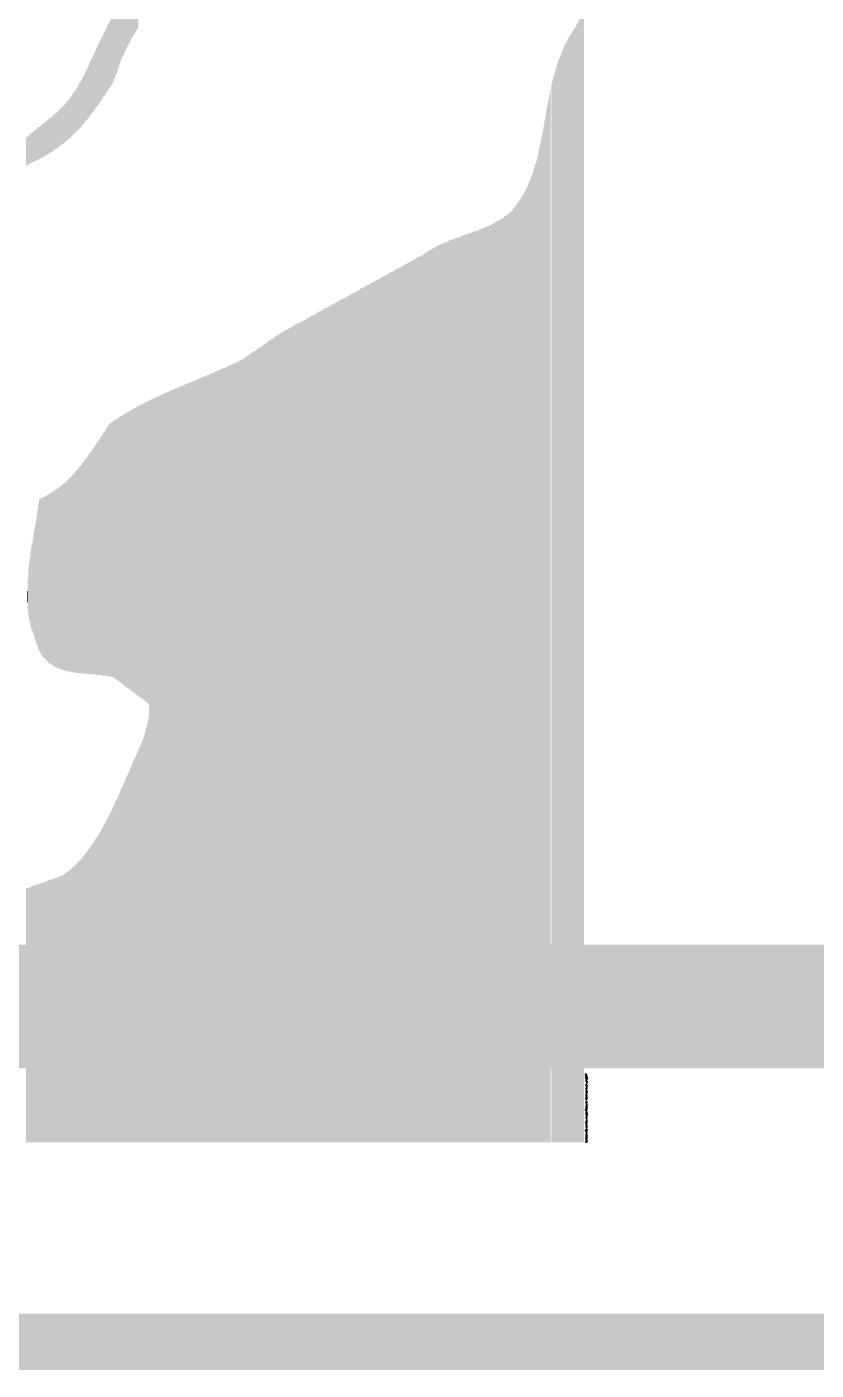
# Model space of a CAD drawing. Extents: x -15 to 99, y 4 to 73.
# Drawn here: x 76.99 to 82.67, y 3.61 to 13.27 of the extents above; entities that cross this region are included whole.
import ezdxf

# ---------------------------------------------------------------- set-up
doc = ezdxf.new("R2010")
doc.units = 0
for name, color, linetype in [('1', 22, 'CONTINUOUS'), ('112', 253, 'CONTINUOUS'), ('16', 175, 'CONTINUOUS'), ('20', 7, 'CONTINUOUS')]:
    doc.layers.add(name, color=color, linetype=linetype)

# ---------------------------------------------------------------- blocks, each defined once
blk = doc.blocks.new('RECT')
blk.add_solid([(-0.5, -0.5), (0.5, -0.5), (-0.5, 0.5), (0.5, 0.5)])

msp = doc.modelspace()

# ---------------------------------------------------------------- linework, layer by layer
at = {"layer": '1', "const_width": 0.4064}
msp.add_lwpolyline([(5.08, 3.81), (95.25, 3.81)], dxfattribs=at)
at = {"layer": '112'}
for p, q in [((81.0108, 5.736), (81.0124, 5.7377)), ((81.0108, 5.7309), (81.0108, 5.736)), ((81.0209, 5.7309), (81.0108, 5.7309)), ((81.0141, 5.7249), (81.0108, 5.7283)), ((81.0108, 5.7283), (81.0209, 5.7283)), ((81.0108, 5.7215), (81.0141, 5.7249)), ((81.0209, 5.7215), (81.0108, 5.7215)), ((81.0108, 5.7172), (81.0124, 5.7189)), ((81.0108, 5.7122), (81.0108, 5.7172)), ((81.0209, 5.7122), (81.0108, 5.7122)), ((81.0108, 5.7049), (81.0209, 5.7049)), ((81.0124, 5.7377), (81.0158, 5.7377)), ((81.0124, 5.7189), (81.0141, 5.7189)), ((81.0141, 5.7189), (81.0158, 5.7172)), ((81.0141, 5.6998), (81.0141, 5.7049)), ((81.0158, 5.7377), (81.0175, 5.736)), ((81.0158, 5.7172), (81.0175, 5.7189)), ((81.0158, 5.7122), (81.0158, 5.7172)), ((81.0175, 5.736), (81.0175, 5.7309)), ((81.0175, 5.7189), (81.0192, 5.7189)), ((81.0192, 5.7189), (81.0209, 5.7172)), ((81.0192, 5.7075), (81.0192, 5.7092)), ((81.0192, 5.7092), (81.0209, 5.7092)), ((81.0209, 5.7075), (81.0192, 5.7075)), ((81.0209, 5.7172), (81.0209, 5.7122)), ((81.0209, 5.7092), (81.0209, 5.7075)), ((81.0209, 5.7049), (81.0209, 5.6998)), ((81.0209, 5.6171), (81.0108, 5.6239)), ((81.0124, 5.6281), (81.0192, 5.6281)), ((81.0158, 5.6981), (81.0141, 5.6998)), ((81.0141, 5.6939), (81.0158, 5.6956)), ((81.0141, 5.6888), (81.0141, 5.6939)), ((81.0209, 5.6888), (81.0141, 5.6888)), ((81.0141, 5.6845), (81.0158, 5.6862)), ((81.0141, 5.6811), (81.0141, 5.6845)), ((81.0192, 5.6769), (81.0141, 5.6769)), ((81.0141, 5.6701), (81.0192, 5.6701)), ((81.0141, 5.6658), (81.0158, 5.6675)), ((81.0141, 5.6607), (81.0141, 5.6658)), ((81.0209, 5.6607), (81.0141, 5.6607)), ((81.0141, 5.6565), (81.0158, 5.6582)), ((81.0141, 5.6531), (81.0141, 5.6565)), ((81.0141, 5.642), (81.0209, 5.6488)), ((81.0209, 5.642), (81.0141, 5.6488)), ((81.0141, 5.6378), (81.0158, 5.6394)), ((81.0141, 5.6344), (81.0141, 5.6378)), ((81.0158, 5.6327), (81.0141, 5.6344)), ((81.0141, 5.6264), (81.0141, 5.6298)), ((81.0141, 5.6128), (81.0158, 5.6145)), ((81.0141, 5.6077), (81.0141, 5.6128)), ((81.0243, 5.6077), (81.0141, 5.6077)), ((81.0192, 5.6981), (81.0158, 5.6981)), ((81.0158, 5.6956), (81.0209, 5.6956)), ((81.0158, 5.6862), (81.0209, 5.6862)), ((81.0158, 5.6675), (81.0209, 5.6675)), ((81.0158, 5.6582), (81.0209, 5.6582)), ((81.0158, 5.6394), (81.0175, 5.6394)), ((81.0192, 5.6327), (81.0158, 5.6327)), ((81.0158, 5.6145), (81.0192, 5.6145)), ((81.0175, 5.6811), (81.0175, 5.6862)), ((81.0192, 5.6794), (81.0175, 5.6811)), ((81.0175, 5.6531), (81.0175, 5.6582)), ((81.0192, 5.6514), (81.0175, 5.6531)), ((81.0175, 5.6394), (81.0175, 5.6327)), ((81.0209, 5.6998), (81.0192, 5.6981)), ((81.0209, 5.6811), (81.0192, 5.6794)), ((81.0209, 5.6752), (81.0192, 5.6769)), ((81.0192, 5.6735), (81.0209, 5.6752)), ((81.0209, 5.6718), (81.0192, 5.6735)), ((81.0192, 5.6701), (81.0209, 5.6718)), ((81.0209, 5.6531), (81.0192, 5.6514)), ((81.0209, 5.6344), (81.0192, 5.6327)), ((81.0192, 5.6281), (81.0209, 5.6298)), ((81.0192, 5.6145), (81.0209, 5.6128)), ((81.0209, 5.6862), (81.0209, 5.6811)), ((81.0209, 5.6582), (81.0209, 5.6531)), ((81.0209, 5.6378), (81.0209, 5.6344)), ((81.0209, 5.6128), (81.0209, 5.6077)), ((81.0209, 5.5843), (81.0108, 5.5843)), ((81.0124, 5.5631), (81.0108, 5.5614)), ((81.0108, 5.5614), (81.0108, 5.5563)), ((81.0108, 5.5563), (81.0209, 5.5563)), ((81.0124, 5.5938), (81.0192, 5.5938)), ((81.0192, 5.5631), (81.0124, 5.5631)), ((81.0158, 5.6052), (81.0141, 5.6035)), ((81.0141, 5.6035), (81.0141, 5.6001)), ((81.0141, 5.6001), (81.0158, 5.5984)), ((81.0141, 5.5921), (81.0141, 5.5955)), ((81.0175, 5.5843), (81.0141, 5.5894)), ((81.0141, 5.5767), (81.0141, 5.5818)), ((81.0158, 5.575), (81.0141, 5.5767)), ((81.0141, 5.5707), (81.0158, 5.5724)), ((81.0141, 5.5673), (81.0141, 5.5707)), ((81.0158, 5.5656), (81.0141, 5.5673)), ((81.0141, 5.5427), (81.0158, 5.5444)), ((81.0158, 5.541), (81.0141, 5.5427)), ((81.0141, 5.5393), (81.0158, 5.541)), ((81.0141, 5.5376), (81.0141, 5.5393)), ((81.0209, 5.5376), (81.0141, 5.5376)), ((81.0141, 5.5333), (81.0158, 5.535)), ((81.0141, 5.5299), (81.0141, 5.5333)), ((81.0141, 5.5238), (81.0141, 5.5255)), ((81.0175, 5.5204), (81.0141, 5.5238)), ((81.0209, 5.5204), (81.0141, 5.5204)), ((81.0226, 5.5179), (81.0141, 5.5179)), ((81.0141, 5.5179), (81.0141, 5.5128)), ((81.0141, 5.5128), (81.0158, 5.5111)), ((81.0192, 5.6052), (81.0158, 5.6052)), ((81.0158, 5.5984), (81.0192, 5.5984)), ((81.0175, 5.5767), (81.0158, 5.575)), ((81.0158, 5.5724), (81.0175, 5.5724)), ((81.0192, 5.5656), (81.0158, 5.5656)), ((81.0158, 5.5444), (81.0209, 5.5444)), ((81.0158, 5.541), (81.0209, 5.541)), ((81.0158, 5.535), (81.0209, 5.535)), ((81.0158, 5.5111), (81.0192, 5.5111)), ((81.0209, 5.5894), (81.0175, 5.5843)), ((81.0192, 5.5818), (81.0175, 5.5801)), ((81.0175, 5.5801), (81.0175, 5.5767)), ((81.0175, 5.5724), (81.0175, 5.5656)), ((81.0175, 5.5299), (81.0175, 5.535)), ((81.0192, 5.5282), (81.0175, 5.5299)), ((81.0209, 5.6035), (81.0192, 5.6052)), ((81.0192, 5.5984), (81.0209, 5.6001)), ((81.0192, 5.5938), (81.0209, 5.5955)), ((81.0209, 5.5801), (81.0192, 5.5818)), ((81.0209, 5.5673), (81.0192, 5.5656)), ((81.0209, 5.5614), (81.0192, 5.5631)), ((81.0209, 5.5299), (81.0192, 5.5282)), ((81.0192, 5.5111), (81.0209, 5.5128)), ((81.0209, 5.6001), (81.0209, 5.6035)), ((81.0209, 5.575), (81.0209, 5.5801)), ((81.0209, 5.5707), (81.0209, 5.5673)), ((81.0209, 5.5563), (81.0209, 5.5614)), ((81.0209, 5.535), (81.0209, 5.5299)), ((81.0209, 5.5128), (81.0209, 5.5179)), ((81.0243, 5.5162), (81.0226, 5.5179)), ((81.0243, 5.5145), (81.0243, 5.5162)), ((81.0108, 5.4955), (81.0108, 5.4972)), ((81.0108, 5.4972), (81.0209, 5.4972)), ((81.0108, 5.4768), (81.0108, 5.4836)), ((81.0209, 5.4802), (81.0108, 5.4802)), ((81.0209, 5.4674), (81.0108, 5.4742)), ((81.0108, 5.4555), (81.0209, 5.4555)), ((81.0108, 5.4238), (81.0108, 5.4255)), ((81.0108, 5.4255), (81.0209, 5.4255)), ((81.0141, 5.5068), (81.0158, 5.5085)), ((81.0141, 5.5034), (81.0141, 5.5068)), ((81.0158, 5.5017), (81.0141, 5.5034)), ((81.0141, 5.4912), (81.0158, 5.4929)), ((81.0141, 5.4878), (81.0141, 5.4912)), ((81.0158, 5.4861), (81.0141, 5.4878)), ((81.0141, 5.4598), (81.0141, 5.4649)), ((81.0158, 5.4581), (81.0141, 5.4598)), ((81.0141, 5.4504), (81.0141, 5.4555)), ((81.0158, 5.4487), (81.0141, 5.4504)), ((81.0141, 5.4445), (81.0158, 5.4462)), ((81.0141, 5.4411), (81.0141, 5.4445)), ((81.0158, 5.4368), (81.0141, 5.4351)), ((81.0141, 5.4351), (81.0141, 5.4317)), ((81.0141, 5.4317), (81.0158, 5.43)), ((81.0141, 5.4195), (81.0158, 5.4212)), ((81.0141, 5.4144), (81.0141, 5.4195)), ((81.0209, 5.4144), (81.0141, 5.4144)), ((81.0158, 5.5085), (81.0175, 5.5085)), ((81.0192, 5.5017), (81.0158, 5.5017)), ((81.0158, 5.4929), (81.0175, 5.4929)), ((81.0192, 5.4861), (81.0158, 5.4861)), ((81.0175, 5.4598), (81.0158, 5.4581)), ((81.0192, 5.4487), (81.0158, 5.4487)), ((81.0158, 5.4462), (81.0209, 5.4462)), ((81.0192, 5.4368), (81.0158, 5.4368)), ((81.0158, 5.43), (81.0192, 5.43)), ((81.0158, 5.4212), (81.0209, 5.4212)), ((81.0175, 5.5085), (81.0175, 5.5017)), ((81.0175, 5.4929), (81.0175, 5.4861)), ((81.0192, 5.4649), (81.0175, 5.4632)), ((81.0175, 5.4632), (81.0175, 5.4598)), ((81.0175, 5.4411), (81.0175, 5.4462)), ((81.0192, 5.4394), (81.0175, 5.4411)), ((81.0209, 5.5034), (81.0192, 5.5017)), ((81.0209, 5.4878), (81.0192, 5.4861)), ((81.0209, 5.4632), (81.0192, 5.4649)), ((81.0209, 5.4504), (81.0192, 5.4487)), ((81.0209, 5.4411), (81.0192, 5.4394)), ((81.0209, 5.4351), (81.0192, 5.4368)), ((81.0192, 5.43), (81.0209, 5.4317)), ((81.0209, 5.5068), (81.0209, 5.5034)), ((81.0209, 5.4955), (81.0209, 5.4989)), ((81.0209, 5.4912), (81.0209, 5.4878)), ((81.0209, 5.4581), (81.0209, 5.4632)), ((81.0209, 5.4555), (81.0209, 5.4504)), ((81.0209, 5.4462), (81.0209, 5.4411)), ((81.0209, 5.4317), (81.0209, 5.4351)), ((81.0209, 5.4238), (81.0209, 5.4272)), ((81.0091, 5.3553), (81.0108, 5.3553)), ((81.0124, 5.3932), (81.0108, 5.3915)), ((81.0108, 5.3915), (81.0108, 5.3864)), ((81.0108, 5.3864), (81.0209, 5.3864)), ((81.0209, 5.377), (81.0108, 5.3838)), ((81.0108, 5.329), (81.0108, 5.3324)), ((81.0192, 5.3307), (81.0108, 5.3307)), ((81.0209, 5.3162), (81.0108, 5.323)), ((81.0192, 5.3932), (81.0124, 5.3932)), ((81.0192, 5.4119), (81.0141, 5.4119)), ((81.0141, 5.4051), (81.0192, 5.4051)), ((81.0158, 5.4025), (81.0141, 5.4008)), ((81.0141, 5.4008), (81.0141, 5.3974)), ((81.0141, 5.3974), (81.0158, 5.3957)), ((81.0141, 5.3726), (81.0141, 5.3743)), ((81.0175, 5.3692), (81.0141, 5.3726)), ((81.0209, 5.3692), (81.0141, 5.3692)), ((81.0141, 5.365), (81.0158, 5.3667)), ((81.0141, 5.3616), (81.0141, 5.365)), ((81.0158, 5.3599), (81.0141, 5.3616)), ((81.0141, 5.3536), (81.0141, 5.3553)), ((81.0141, 5.3553), (81.0209, 5.3553)), ((81.0209, 5.3477), (81.0141, 5.3511)), ((81.0141, 5.3443), (81.0209, 5.3477)), ((81.0141, 5.34), (81.0158, 5.3417)), ((81.0141, 5.3366), (81.0141, 5.34)), ((81.0192, 5.4025), (81.0158, 5.4025)), ((81.0158, 5.3957), (81.0192, 5.3957)), ((81.0158, 5.3667), (81.0175, 5.3667)), ((81.0192, 5.3599), (81.0158, 5.3599)), ((81.0158, 5.3417), (81.0209, 5.3417)), ((81.0175, 5.3667), (81.0175, 5.3599)), ((81.0175, 5.3366), (81.0175, 5.3417)), ((81.0192, 5.3349), (81.0175, 5.3366)), ((81.0209, 5.4102), (81.0192, 5.4119)), ((81.0192, 5.4085), (81.0209, 5.4102)), ((81.0209, 5.4068), (81.0192, 5.4085)), ((81.0192, 5.4051), (81.0209, 5.4068)), ((81.0209, 5.4008), (81.0192, 5.4025)), ((81.0192, 5.3957), (81.0209, 5.3974)), ((81.0209, 5.3915), (81.0192, 5.3932)), ((81.0209, 5.3616), (81.0192, 5.3599)), ((81.0209, 5.3366), (81.0192, 5.3349)), ((81.0209, 5.329), (81.0192, 5.3307)), ((81.0192, 5.3256), (81.0209, 5.3273)), ((81.0209, 5.3974), (81.0209, 5.4008)), ((81.0209, 5.3864), (81.0209, 5.3915)), ((81.0209, 5.365), (81.0209, 5.3616)), ((81.0209, 5.3536), (81.0209, 5.357)), ((81.0209, 5.3417), (81.0209, 5.3366)), ((81.0209, 5.3273), (81.0209, 5.329)), ((81.0192, 5.2778), (81.0108, 5.2778)), ((81.0108, 5.271), (81.0192, 5.271)), ((81.0209, 5.2617), (81.0108, 5.2684)), ((81.0124, 5.2544), (81.0108, 5.2527)), ((81.0108, 5.2527), (81.0108, 5.2493)), ((81.0108, 5.2493), (81.0124, 5.2476)), ((81.0124, 5.2476), (81.0192, 5.2476)), ((81.0141, 5.3086), (81.0141, 5.3137)), ((81.0158, 5.3069), (81.0141, 5.3086)), ((81.0141, 5.3025), (81.0141, 5.3042)), ((81.0175, 5.2991), (81.0141, 5.3025)), ((81.0209, 5.2991), (81.0141, 5.2991)), ((81.0141, 5.2948), (81.0158, 5.2965)), ((81.0141, 5.2914), (81.0141, 5.2948)), ((81.0158, 5.2897), (81.0141, 5.2914)), ((81.0141, 5.2821), (81.0141, 5.2872)), ((81.0158, 5.2804), (81.0141, 5.2821)), ((81.0141, 5.257), (81.0141, 5.2587)), ((81.0141, 5.2587), (81.0158, 5.2587)), ((81.0158, 5.257), (81.0141, 5.257)), ((81.0175, 5.3086), (81.0158, 5.3069)), ((81.0158, 5.2965), (81.0175, 5.2965)), ((81.0192, 5.2897), (81.0158, 5.2897)), ((81.0175, 5.2821), (81.0158, 5.2804)), ((81.0158, 5.2587), (81.0158, 5.257)), ((81.0192, 5.3137), (81.0175, 5.312)), ((81.0175, 5.312), (81.0175, 5.3086)), ((81.0175, 5.2965), (81.0175, 5.2897)), ((81.0192, 5.2872), (81.0175, 5.2855)), ((81.0175, 5.2855), (81.0175, 5.2821)), ((81.0209, 5.312), (81.0192, 5.3137)), ((81.0209, 5.2914), (81.0192, 5.2897)), ((81.0209, 5.2855), (81.0192, 5.2872)), ((81.0209, 5.2761), (81.0192, 5.2778)), ((81.0192, 5.271), (81.0209, 5.2727)), ((81.0192, 5.257), (81.0192, 5.2587)), ((81.0192, 5.2587), (81.0209, 5.2587)), ((81.0209, 5.257), (81.0192, 5.257)), ((81.0209, 5.2527), (81.0192, 5.2544)), ((81.0192, 5.2476), (81.0209, 5.2493)), ((81.0209, 5.3069), (81.0209, 5.312)), ((81.0209, 5.2948), (81.0209, 5.2914)), ((81.0209, 5.2804), (81.0209, 5.2855)), ((81.0209, 5.2727), (81.0209, 5.2761)), ((81.0209, 5.2587), (81.0209, 5.257)), ((81.0209, 5.2493), (81.0209, 5.2527))]:
    msp.add_line(p, q, dxfattribs=at)
at = {"layer": '16'}
for points, const_width in [([(75.7873, 6.223), (85.5663, 6.223)], 0.889), ([(5.08, 3.81), (96.52, 3.81)], 0.4064)]:
    msp.add_lwpolyline(points, dxfattribs=dict(at, const_width=const_width))
at = {"layer": '20', "const_width": 0.254}
msp.add_lwpolyline([(5.08, 3.81), (93.98, 3.81)], dxfattribs=at)

# ---------------------------------------------------------------- block references
at = {"layer": '112', "yscale": 0.0051, "rotation": 90}
for p, xscale in [((77.7088, 13.2766), 0.315), ((77.7138, 13.2817), 0.3048), ((77.7189, 13.2893), 0.2997), ((77.724, 13.2969), 0.2946), ((77.7291, 13.3045), 0.2896), ((77.7342, 13.3121), 0.2845), ((77.7392, 13.3198), 0.2794), ((77.7443, 13.3274), 0.2743), ((77.7494, 13.3325), 0.2743), ((77.7545, 13.3401), 0.2692), ((77.7596, 13.3477), 0.2642), ((77.7646, 13.3528), 0.2642), ((77.7697, 13.3629), 0.2642), ((77.7748, 13.3706), 0.2591), ((77.7799, 13.3756), 0.2591), ((77.785, 13.3833), 0.254), ((77.79, 13.3883), 0.254), ((80.9955, 9.3599), 8.2296), ((77.6021, 13.0988), 0.4775), ((77.6072, 13.1064), 0.4826), ((77.6122, 13.114), 0.4775), ((77.6173, 13.1267), 0.4724), ((77.6224, 13.1343), 0.4674), ((77.6275, 13.1445), 0.4572), ((77.6326, 13.1547), 0.447), ((77.6376, 13.1623), 0.442), ((77.6427, 13.1724), 0.4318), ((77.6478, 13.1826), 0.4216), ((77.6529, 13.1902), 0.4064), ((77.658, 13.2004), 0.3962), ((77.663, 13.2105), 0.3861), ((77.6681, 13.2207), 0.3759), ((77.6732, 13.2258), 0.3658), ((77.6783, 13.2359), 0.3556), ((77.6834, 13.2436), 0.3505), ((77.6884, 13.2486), 0.3404), ((77.6935, 13.2563), 0.3353), ((77.6986, 13.2639), 0.3302), ((77.7037, 13.269), 0.32), ((80.9701, 9.2939), 8.0975), ((80.9752, 9.3015), 8.1128), ((80.9803, 9.3116), 8.1331), ((80.9854, 9.3243), 8.1585), ((80.9904, 9.337), 8.1839), ((77.5513, 13.0124), 0.4572), ((77.5564, 13.02), 0.4623), ((77.5614, 13.0302), 0.4623), ((77.5665, 13.0378), 0.4674), ((77.5716, 13.048), 0.4674), ((77.5767, 13.0556), 0.4724), ((77.5818, 13.0658), 0.4724), ((77.5868, 13.0734), 0.4775), ((77.5919, 13.0835), 0.4775), ((77.597, 13.0886), 0.4775), ((80.9193, 9.2456), 8.001), ((80.9244, 9.2481), 8.0061), ((80.9295, 9.2532), 8.0162), ((80.9346, 9.2558), 8.0213), ((80.9396, 9.2583), 8.0264), ((80.9447, 9.2634), 8.0366), ((80.9498, 9.2685), 8.0467), ((80.9549, 9.2735), 8.0569), ((80.96, 9.2812), 8.0721), ((80.965, 9.2862), 8.0823), ((77.5056, 12.9311), 0.4369), ((77.5106, 12.9413), 0.4369), ((77.5157, 12.9489), 0.442), ((77.5208, 12.9591), 0.442), ((77.5259, 12.9667), 0.447), ((77.531, 12.9769), 0.447), ((77.536, 12.9845), 0.4521), ((77.5411, 12.9946), 0.4521), ((77.5462, 13.0023), 0.4572), ((80.8634, 9.1948), 7.8994), ((80.8685, 9.1999), 7.9096), ((80.8736, 9.205), 7.9197), ((80.8787, 9.21), 7.9299), ((80.8838, 9.2151), 7.94), ((80.8888, 9.2202), 7.9502), ((80.8939, 9.2227), 7.9553), ((80.899, 9.2278), 7.9654), ((80.9041, 9.2329), 7.9756), ((80.9092, 9.2354), 7.9807), ((80.9142, 9.2405), 7.9908), ((77.4598, 12.8499), 0.3962), ((77.4649, 12.8575), 0.4013), ((77.47, 12.8676), 0.4013), ((77.4751, 12.8778), 0.4115), ((77.4802, 12.8854), 0.4166), ((77.4852, 12.8956), 0.4166), ((77.4903, 12.9032), 0.4216), ((77.4954, 12.9134), 0.4216), ((77.5005, 12.921), 0.4267), ((80.8228, 9.1465), 7.8029), ((80.8279, 9.1542), 7.8181), ((80.833, 9.1592), 7.8283), ((80.838, 9.1669), 7.8435), ((80.8431, 9.1719), 7.8537), ((80.8482, 9.1796), 7.8689), ((80.8533, 9.1846), 7.8791), ((80.8584, 9.1897), 7.8892), ((77.4141, 12.7737), 0.3556), ((77.4192, 12.7813), 0.3607), ((77.4243, 12.7889), 0.3658), ((77.4294, 12.7965), 0.3708), ((77.4344, 12.8041), 0.3759), ((77.4395, 12.8168), 0.381), ((77.4446, 12.8245), 0.3861), ((77.4497, 12.8321), 0.3912), ((77.4548, 12.8422), 0.3912), ((80.7923, 9.1008), 7.7114), ((80.7974, 9.1084), 7.7267), ((80.8025, 9.1161), 7.7419), ((80.8076, 9.1262), 7.7622), ((80.8126, 9.1338), 7.7775), ((80.8177, 9.1389), 7.7876), ((77.3633, 12.6949), 0.32), ((77.3684, 12.7025), 0.3251), ((77.3735, 12.7102), 0.3302), ((77.3786, 12.7152), 0.3302), ((77.3836, 12.7229), 0.3353), ((77.3887, 12.733), 0.3353), ((77.3938, 12.7406), 0.3404), ((77.3989, 12.7483), 0.3454), ((77.404, 12.7559), 0.3505), ((77.409, 12.7635), 0.3556), ((80.7669, 9.0526), 7.6149), ((80.772, 9.0627), 7.6352), ((80.7771, 9.0729), 7.6556), ((80.7822, 9.083), 7.6759), ((80.7872, 9.0907), 7.6911), ((77.3024, 12.6187), 0.2896), ((77.3074, 12.6238), 0.2896), ((77.3125, 12.6289), 0.2896), ((77.3176, 12.6365), 0.2946), ((77.3227, 12.6416), 0.2946), ((77.3278, 12.6467), 0.2946), ((77.3328, 12.6543), 0.2997), ((77.3379, 12.6619), 0.3048), ((77.343, 12.667), 0.3048), ((77.3481, 12.6746), 0.3099), ((77.3532, 12.6797), 0.3099), ((77.3582, 12.6873), 0.315), ((80.7466, 9.0043), 7.5184), ((80.7517, 9.017), 7.5438), ((80.7568, 9.0297), 7.5692), ((77.2109, 12.5324), 0.2591), ((77.216, 12.5349), 0.2642), ((77.2211, 12.54), 0.2642), ((77.2262, 12.5451), 0.2642), ((77.2312, 12.5501), 0.2642), ((77.2363, 12.5527), 0.2692), ((77.2414, 12.5578), 0.2692), ((77.2465, 12.5628), 0.2692), ((77.2516, 12.5679), 0.2692), ((77.2566, 12.5705), 0.2743), ((77.2617, 12.5755), 0.2743), ((77.2668, 12.5806), 0.2743), ((77.2719, 12.5857), 0.2743), ((77.277, 12.5933), 0.2794), ((77.282, 12.5984), 0.2794), ((77.2871, 12.6035), 0.2794), ((77.2922, 12.606), 0.2845), ((77.2973, 12.6111), 0.2845), ((80.7314, 8.9637), 7.4371), ((80.7364, 8.9764), 7.4625), ((80.7415, 8.9916), 7.493), ((77.0941, 12.446), 0.2388), ((77.0992, 12.4511), 0.2388), ((77.1042, 12.4511), 0.2388), ((77.1093, 12.4562), 0.2388), ((77.1144, 12.4587), 0.2438), ((77.1195, 12.4638), 0.2438), ((77.1246, 12.4689), 0.2438), ((77.1296, 12.4689), 0.2438), ((77.1347, 12.4739), 0.2438), ((77.1398, 12.4765), 0.2489), ((77.1449, 12.4816), 0.2489), ((77.15, 12.4866), 0.2489), ((77.155, 12.4892), 0.254), ((77.1601, 12.4917), 0.2489), ((77.1652, 12.4968), 0.2489), ((77.1703, 12.4993), 0.254), ((77.1754, 12.5044), 0.254), ((77.1804, 12.507), 0.2591), ((77.1855, 12.512), 0.2591), ((77.1906, 12.5171), 0.2591), ((77.1957, 12.5197), 0.254), ((77.2008, 12.5222), 0.2591), ((77.2058, 12.5273), 0.2591), ((80.711, 8.9052), 7.3203), ((80.7161, 8.9205), 7.3508), ((80.7212, 8.9332), 7.3762), ((80.7263, 8.9484), 7.4066), ((76.9874, 12.3774), 0.2032), ((76.9925, 12.3774), 0.2032), ((76.9976, 12.3825), 0.2032), ((77.0026, 12.385), 0.2083), ((77.0077, 12.3901), 0.2083), ((77.0128, 12.3927), 0.2134), ((77.0179, 12.3977), 0.2134), ((77.023, 12.3977), 0.2134), ((77.028, 12.4028), 0.2134), ((77.0331, 12.4054), 0.2184), ((77.0382, 12.4104), 0.2184), ((77.0433, 12.413), 0.2235), ((77.0484, 12.4181), 0.2235), ((77.0534, 12.4181), 0.2235), ((77.0585, 12.4231), 0.2235), ((77.0636, 12.4257), 0.2286), ((77.0687, 12.4308), 0.2286), ((77.0738, 12.4333), 0.2337), ((77.0788, 12.4358), 0.2286), ((77.0839, 12.4384), 0.2337), ((77.089, 12.4435), 0.2337), ((80.6958, 8.8646), 7.239), ((80.7009, 8.8773), 7.2644), ((80.706, 8.89), 7.2898), ((80.6755, 8.8138), 7.1374), ((80.6806, 8.8265), 7.1628), ((80.6856, 8.8392), 7.1882), ((80.6907, 8.8494), 7.2085), ((80.6501, 8.7655), 7.0409), ((80.6552, 8.7732), 7.0561), ((80.6602, 8.7833), 7.0764), ((80.6653, 8.7935), 7.0968), ((80.6704, 8.8036), 7.1171), ((80.6145, 8.7122), 6.9342), ((80.6196, 8.7198), 6.9494), ((80.6247, 8.7249), 6.9596), ((80.6298, 8.7325), 6.9748), ((80.6348, 8.7401), 6.9901), ((80.6399, 8.7478), 7.0053), ((80.645, 8.7554), 7.0206), ((80.5739, 8.6665), 6.8428), ((80.579, 8.6716), 6.8529), ((80.584, 8.6766), 6.8631), ((80.5891, 8.6817), 6.8732), ((80.5942, 8.6868), 6.8834), ((80.5993, 8.6944), 6.8986), ((80.6044, 8.6995), 6.9088), ((80.6094, 8.7046), 6.919), ((80.5078, 8.6157), 6.7412), ((80.5129, 8.6182), 6.7462), ((80.518, 8.6208), 6.7513), ((80.5231, 8.6258), 6.7615), ((80.5282, 8.6284), 6.7666), ((80.5332, 8.6335), 6.7767), ((80.5383, 8.636), 6.7818), ((80.5434, 8.6411), 6.792), ((80.5485, 8.6436), 6.797), ((80.5536, 8.6487), 6.8072), ((80.5586, 8.6538), 6.8174), ((80.5637, 8.6563), 6.8224), ((80.5688, 8.6614), 6.8326), ((80.4012, 8.5674), 6.6446), ((80.4062, 8.5674), 6.6446), ((80.4113, 8.57), 6.6497), ((80.4164, 8.5725), 6.6548), ((80.4215, 8.5725), 6.6548), ((80.4266, 8.575), 6.6599), ((80.4316, 8.5776), 6.665), ((80.4367, 8.5801), 6.67), ((80.4418, 8.5801), 6.67), ((80.4469, 8.5827), 6.6751), ((80.452, 8.5852), 6.6802), ((80.457, 8.5877), 6.6853), ((80.4621, 8.5903), 6.6904), ((80.4672, 8.5903), 6.6904), ((80.4723, 8.5928), 6.6954), ((80.4774, 8.5954), 6.7005), ((80.4824, 8.5979), 6.7056), ((80.4875, 8.603), 6.7158), ((80.4926, 8.6055), 6.7208), ((80.4977, 8.6081), 6.7259), ((80.5028, 8.6106), 6.731), ((80.1929, 8.5192), 6.5481), ((80.198, 8.5192), 6.5481), ((80.203, 8.5217), 6.5532), ((80.2081, 8.5217), 6.5532), ((80.2132, 8.5217), 6.5532), ((80.2183, 8.5242), 6.5583), ((80.2234, 8.5242), 6.5583), ((80.2284, 8.5242), 6.5583), ((80.2335, 8.5268), 6.5634), ((80.2386, 8.5268), 6.5634), ((80.2437, 8.5293), 6.5684), ((80.2488, 8.5293), 6.5684), ((80.2538, 8.5293), 6.5684), ((80.2589, 8.5319), 6.5735), ((80.264, 8.5319), 6.5735), ((80.2691, 8.5344), 6.5786), ((80.2742, 8.5344), 6.5786), ((80.2792, 8.5344), 6.5786), ((80.2843, 8.5369), 6.5837), ((80.2894, 8.5369), 6.5837), ((80.2945, 8.5395), 6.5888), ((80.2996, 8.5395), 6.5888), ((80.3046, 8.542), 6.5938), ((80.3097, 8.542), 6.5938), ((80.3148, 8.542), 6.5938), ((80.3199, 8.5446), 6.5989), ((80.325, 8.5446), 6.5989), ((80.33, 8.5471), 6.604), ((80.3351, 8.5471), 6.604), ((80.3402, 8.5496), 6.6091), ((80.3453, 8.5496), 6.6091), ((80.3504, 8.5522), 6.6142), ((80.3554, 8.5522), 6.6142), ((80.3605, 8.5547), 6.6192), ((80.3656, 8.5573), 6.6243), ((80.3707, 8.5573), 6.6243), ((80.3758, 8.5598), 6.6294), ((80.3808, 8.5598), 6.6294), ((80.3859, 8.5623), 6.6345), ((80.391, 8.5649), 6.6396), ((80.3961, 8.5649), 6.6396), ((79.944, 8.4709), 6.4516), ((79.949, 8.4709), 6.4516), ((79.9541, 8.4734), 6.4567), ((79.9592, 8.4734), 6.4567), ((79.9643, 8.476), 6.4618), ((79.9694, 8.476), 6.4618), ((79.9744, 8.476), 6.4618), ((79.9795, 8.4785), 6.4668), ((79.9846, 8.4785), 6.4668), ((79.9897, 8.4811), 6.4719), ((79.9948, 8.4811), 6.4719), ((79.9998, 8.4836), 6.477), ((80.0049, 8.4836), 6.477), ((80.01, 8.4861), 6.4821), ((80.0151, 8.4861), 6.4821), ((80.0202, 8.4861), 6.4821), ((80.0252, 8.4887), 6.4872), ((80.0303, 8.4887), 6.4872), ((80.0354, 8.4912), 6.4922), ((80.0405, 8.4912), 6.4922), ((80.0456, 8.4912), 6.4922), ((80.0506, 8.4938), 6.4973), ((80.0557, 8.4938), 6.4973), ((80.0608, 8.4963), 6.5024), ((80.0659, 8.4963), 6.5024), ((80.071, 8.4963), 6.5024), ((80.076, 8.4988), 6.5075), ((80.0811, 8.4988), 6.5075), ((80.0862, 8.4988), 6.5075), ((80.0913, 8.5014), 6.5126), ((80.0964, 8.5014), 6.5126), ((80.1014, 8.5014), 6.5126), ((80.1065, 8.5039), 6.5176), ((80.1116, 8.5039), 6.5176), ((80.1167, 8.5065), 6.5227), ((80.1218, 8.5065), 6.5227), ((80.1268, 8.5065), 6.5227), ((80.1319, 8.509), 6.5278), ((80.137, 8.509), 6.5278), ((80.1421, 8.509), 6.5278), ((80.1472, 8.5115), 6.5329), ((80.1522, 8.5115), 6.5329), ((80.1573, 8.5115), 6.5329), ((80.1624, 8.5141), 6.538), ((80.1675, 8.5141), 6.538), ((80.1726, 8.5141), 6.538), ((80.1776, 8.5166), 6.543), ((80.1827, 8.5166), 6.543), ((80.1878, 8.5166), 6.543), ((79.7814, 8.4226), 6.3551), ((79.7865, 8.4226), 6.3551), ((79.7916, 8.4252), 6.3602), ((79.7966, 8.4277), 6.3652), ((79.8017, 8.4277), 6.3652), ((79.8068, 8.4303), 6.3703), ((79.8119, 8.4303), 6.3703), ((79.817, 8.4328), 6.3754), ((79.822, 8.4328), 6.3754), ((79.8271, 8.4353), 6.3805), ((79.8322, 8.4353), 6.3805), ((79.8373, 8.4379), 6.3856), ((79.8424, 8.4404), 6.3906), ((79.8474, 8.4404), 6.3906), ((79.8525, 8.443), 6.3957), ((79.8576, 8.4455), 6.4008), ((79.8627, 8.4455), 6.4008), ((79.8678, 8.448), 6.4059), ((79.8728, 8.4506), 6.411), ((79.8779, 8.4506), 6.411), ((79.883, 8.4531), 6.416), ((79.8881, 8.4557), 6.4211), ((79.8932, 8.4557), 6.4211), ((79.8982, 8.4582), 6.4262), ((79.9033, 8.4582), 6.4262), ((79.9084, 8.4607), 6.4313), ((79.9135, 8.4607), 6.4313), ((79.9186, 8.4633), 6.4364), ((79.9236, 8.4658), 6.4414), ((79.9287, 8.4658), 6.4414), ((79.9338, 8.4684), 6.4465), ((79.9389, 8.4684), 6.4465), ((79.6036, 8.3744), 6.2586), ((79.6087, 8.3744), 6.2586), ((79.6138, 8.3769), 6.2636), ((79.6188, 8.3769), 6.2636), ((79.6239, 8.3795), 6.2687), ((79.629, 8.3795), 6.2687), ((79.6341, 8.382), 6.2738), ((79.6392, 8.3845), 6.2789), ((79.6442, 8.3845), 6.2789), ((79.6493, 8.3871), 6.284), ((79.6544, 8.3871), 6.284), ((79.6595, 8.3896), 6.289), ((79.6646, 8.3896), 6.289), ((79.6696, 8.3922), 6.2941), ((79.6747, 8.3922), 6.2941), ((79.6798, 8.3947), 6.2992), ((79.6849, 8.3947), 6.2992), ((79.69, 8.3972), 6.3043), ((79.695, 8.3998), 6.3094), ((79.7001, 8.3998), 6.3094), ((79.7052, 8.4023), 6.3144), ((79.7103, 8.4023), 6.3144), ((79.7154, 8.4049), 6.3195), ((79.7204, 8.4049), 6.3195), ((79.7255, 8.4074), 6.3246), ((79.7306, 8.4074), 6.3246), ((79.7357, 8.4099), 6.3297), ((79.7408, 8.4125), 6.3348), ((79.7458, 8.4125), 6.3348), ((79.7509, 8.415), 6.3398), ((79.756, 8.415), 6.3398), ((79.7611, 8.4176), 6.3449), ((79.7662, 8.4176), 6.3449), ((79.7712, 8.4201), 6.35), ((79.7763, 8.4201), 6.35), ((79.4309, 8.3261), 6.162), ((79.436, 8.3287), 6.1671), ((79.441, 8.3287), 6.1671), ((79.4461, 8.3312), 6.1722), ((79.4512, 8.3312), 6.1722), ((79.4563, 8.3337), 6.1773), ((79.4614, 8.3337), 6.1773), ((79.4664, 8.3363), 6.1824), ((79.4715, 8.3363), 6.1824), ((79.4766, 8.3388), 6.1874), ((79.4817, 8.3388), 6.1874), ((79.4868, 8.3414), 6.1925), ((79.4918, 8.3439), 6.1976), ((79.4969, 8.3439), 6.1976), ((79.502, 8.3464), 6.2027), ((79.5071, 8.3464), 6.2027), ((79.5122, 8.349), 6.2078), ((79.5172, 8.349), 6.2078), ((79.5223, 8.3515), 6.2128), ((79.5274, 8.3515), 6.2128), ((79.5325, 8.3541), 6.2179), ((79.5376, 8.3566), 6.223), ((79.5426, 8.3566), 6.223), ((79.5477, 8.3591), 6.2281), ((79.5528, 8.3591), 6.2281), ((79.5579, 8.3617), 6.2332), ((79.563, 8.3617), 6.2332), ((79.568, 8.3642), 6.2382), ((79.5731, 8.3642), 6.2382), ((79.5782, 8.3668), 6.2433), ((79.5833, 8.3668), 6.2433), ((79.5884, 8.3693), 6.2484), ((79.5934, 8.3718), 6.2535), ((79.5985, 8.3718), 6.2535), ((79.2531, 8.2779), 6.0655), ((79.2582, 8.2779), 6.0655), ((79.2632, 8.2804), 6.0706), ((79.2683, 8.2804), 6.0706), ((79.2734, 8.2829), 6.0757), ((79.2785, 8.2829), 6.0757), ((79.2836, 8.2855), 6.0808), ((79.2886, 8.288), 6.0858), ((79.2937, 8.288), 6.0858), ((79.2988, 8.2906), 6.0909), ((79.3039, 8.2906), 6.0909), ((79.309, 8.2931), 6.096), ((79.314, 8.2931), 6.096), ((79.3191, 8.2956), 6.1011), ((79.3242, 8.2956), 6.1011), ((79.3293, 8.2982), 6.1062), ((79.3344, 8.3007), 6.1112), ((79.3394, 8.3007), 6.1112), ((79.3445, 8.3033), 6.1163), ((79.3496, 8.3033), 6.1163), ((79.3547, 8.3058), 6.1214), ((79.3598, 8.3058), 6.1214), ((79.3648, 8.3083), 6.1265), ((79.3699, 8.3083), 6.1265), ((79.375, 8.3109), 6.1316), ((79.3801, 8.3109), 6.1316), ((79.3852, 8.3134), 6.1366), ((79.3902, 8.316), 6.1417), ((79.3953, 8.316), 6.1417), ((79.4004, 8.3185), 6.1468), ((79.4055, 8.3185), 6.1468), ((79.4106, 8.321), 6.1519), ((79.4156, 8.321), 6.1519), ((79.4207, 8.3236), 6.157), ((79.4258, 8.3236), 6.157), ((79.0804, 8.2296), 5.969), ((79.0854, 8.2321), 5.9741), ((79.0905, 8.2321), 5.9741), ((79.0956, 8.2347), 5.9792), ((79.1007, 8.2347), 5.9792), ((79.1058, 8.2372), 5.9842), ((79.1108, 8.2372), 5.9842), ((79.1159, 8.2398), 5.9893), ((79.121, 8.2398), 5.9893), ((79.1261, 8.2423), 5.9944), ((79.1312, 8.2448), 5.9995), ((79.1362, 8.2448), 5.9995), ((79.1413, 8.2474), 6.0046), ((79.1464, 8.2474), 6.0046), ((79.1515, 8.2499), 6.0096), ((79.1566, 8.2499), 6.0096), ((79.1616, 8.2525), 6.0147), ((79.1667, 8.2525), 6.0147), ((79.1718, 8.255), 6.0198), ((79.1769, 8.255), 6.0198), ((79.182, 8.2575), 6.0249), ((79.187, 8.2601), 6.03), ((79.1921, 8.2601), 6.03), ((79.1972, 8.2626), 6.035), ((79.2023, 8.2626), 6.035), ((79.2074, 8.2652), 6.0401), ((79.2124, 8.2652), 6.0401), ((79.2175, 8.2677), 6.0452), ((79.2226, 8.2677), 6.0452), ((79.2277, 8.2702), 6.0503), ((79.2328, 8.2728), 6.0554), ((79.2378, 8.2728), 6.0554), ((79.2429, 8.2753), 6.0604), ((79.248, 8.2753), 6.0604), ((78.9026, 8.1813), 5.8725), ((78.9076, 8.1813), 5.8725), ((78.9127, 8.1839), 5.8776), ((78.9178, 8.1839), 5.8776), ((78.9229, 8.1864), 5.8826), ((78.928, 8.189), 5.8877), ((78.933, 8.189), 5.8877), ((78.9381, 8.1915), 5.8928), ((78.9432, 8.1915), 5.8928), ((78.9483, 8.194), 5.8979), ((78.9534, 8.194), 5.8979), ((78.9584, 8.1966), 5.903), ((78.9635, 8.1966), 5.903), ((78.9686, 8.1991), 5.908), ((78.9737, 8.1991), 5.908), ((78.9788, 8.2017), 5.9131), ((78.9838, 8.2042), 5.9182), ((78.9889, 8.2042), 5.9182), ((78.994, 8.2067), 5.9233), ((78.9991, 8.2067), 5.9233), ((79.0042, 8.2093), 5.9284), ((79.0092, 8.2093), 5.9284), ((79.0143, 8.2118), 5.9334), ((79.0194, 8.2118), 5.9334), ((79.0245, 8.2144), 5.9385), ((79.0296, 8.2169), 5.9436), ((79.0346, 8.2169), 5.9436), ((79.0397, 8.2194), 5.9487), ((79.0448, 8.2194), 5.9487), ((79.0499, 8.222), 5.9538), ((79.055, 8.222), 5.9538), ((79.06, 8.2245), 5.9588), ((79.0651, 8.2245), 5.9588), ((79.0702, 8.2271), 5.9639), ((79.0753, 8.2271), 5.9639), ((78.7451, 8.1331), 5.776), ((78.7502, 8.1356), 5.781), ((78.7552, 8.1356), 5.781), ((78.7603, 8.1382), 5.7861), ((78.7654, 8.1407), 5.7912), ((78.7705, 8.1407), 5.7912), ((78.7756, 8.1432), 5.7963), ((78.7806, 8.1458), 5.8014), ((78.7857, 8.1458), 5.8014), ((78.7908, 8.1483), 5.8064), ((78.7959, 8.1509), 5.8115), ((78.801, 8.1509), 5.8115), ((78.806, 8.1534), 5.8166), ((78.8111, 8.1559), 5.8217), ((78.8162, 8.1559), 5.8217), ((78.8213, 8.1585), 5.8268), ((78.8264, 8.161), 5.8318), ((78.8314, 8.161), 5.8318), ((78.8365, 8.1636), 5.8369), ((78.8416, 8.1636), 5.8369), ((78.8467, 8.1661), 5.842), ((78.8518, 8.1661), 5.842), ((78.8568, 8.1686), 5.8471), ((78.8619, 8.1686), 5.8471), ((78.867, 8.1712), 5.8522), ((78.8721, 8.1712), 5.8522), ((78.8772, 8.1737), 5.8572), ((78.8822, 8.1763), 5.8623), ((78.8873, 8.1763), 5.8623), ((78.8924, 8.1788), 5.8674), ((78.8975, 8.1788), 5.8674), ((78.6079, 8.0848), 5.6794), ((78.613, 8.0874), 5.6845), ((78.6181, 8.0874), 5.6845), ((78.6232, 8.0899), 5.6896), ((78.6282, 8.0924), 5.6947), ((78.6333, 8.0924), 5.6947), ((78.6384, 8.095), 5.6998), ((78.6435, 8.0975), 5.7048), ((78.6486, 8.1001), 5.7099), ((78.6536, 8.1001), 5.7099), ((78.6587, 8.1026), 5.715), ((78.6638, 8.1051), 5.7201), ((78.6689, 8.1051), 5.7201), ((78.674, 8.1077), 5.7252), ((78.679, 8.1102), 5.7302), ((78.6841, 8.1128), 5.7353), ((78.6892, 8.1128), 5.7353), ((78.6943, 8.1153), 5.7404), ((78.6994, 8.1178), 5.7455), ((78.7044, 8.1178), 5.7455), ((78.7095, 8.1204), 5.7506), ((78.7146, 8.1229), 5.7556), ((78.7197, 8.1229), 5.7556), ((78.7248, 8.1255), 5.7607), ((78.7298, 8.128), 5.7658), ((78.7349, 8.1305), 5.7709), ((78.74, 8.1305), 5.7709), ((78.4301, 8.0366), 5.5829), ((78.4352, 8.0366), 5.5829), ((78.4403, 8.0391), 5.588), ((78.4454, 8.0391), 5.588), ((78.4504, 8.0416), 5.5931), ((78.4555, 8.0416), 5.5931), ((78.4606, 8.0416), 5.5931), ((78.4657, 8.0442), 5.5982), ((78.4708, 8.0442), 5.5982), ((78.4758, 8.0467), 5.6032), ((78.4809, 8.0467), 5.6032), ((78.486, 8.0493), 5.6083), ((78.4911, 8.0493), 5.6083), ((78.4962, 8.0518), 5.6134), ((78.5012, 8.0518), 5.6134), ((78.5063, 8.0543), 5.6185), ((78.5114, 8.0543), 5.6185), ((78.5165, 8.0569), 5.6236), ((78.5216, 8.0569), 5.6236), ((78.5266, 8.0594), 5.6286), ((78.5317, 8.0594), 5.6286), ((78.5368, 8.062), 5.6337), ((78.5419, 8.062), 5.6337), ((78.547, 8.0645), 5.6388), ((78.552, 8.067), 5.6439), ((78.5571, 8.067), 5.6439), ((78.5622, 8.0696), 5.649), ((78.5673, 8.0721), 5.654), ((78.5724, 8.0721), 5.654), ((78.5774, 8.0747), 5.6591), ((78.5825, 8.0772), 5.6642), ((78.5876, 8.0772), 5.6642), ((78.5927, 8.0797), 5.6693), ((78.5978, 8.0823), 5.6744), ((78.6028, 8.0823), 5.6744), ((78.2066, 7.9883), 5.4864), ((78.2117, 7.9883), 5.4864), ((78.2168, 7.9908), 5.4915), ((78.2218, 7.9908), 5.4915), ((78.2269, 7.9934), 5.4966), ((78.232, 7.9934), 5.4966), ((78.2371, 7.9934), 5.4966), ((78.2422, 7.9959), 5.5016), ((78.2472, 7.9959), 5.5016), ((78.2523, 7.9985), 5.5067), ((78.2574, 7.9985), 5.5067), ((78.2625, 8.001), 5.5118), ((78.2676, 8.001), 5.5118), ((78.2726, 8.001), 5.5118), ((78.2777, 8.0035), 5.5169), ((78.2828, 8.0035), 5.5169), ((78.2879, 8.0061), 5.522), ((78.293, 8.0061), 5.522), ((78.298, 8.0061), 5.522), ((78.3031, 8.0086), 5.527), ((78.3082, 8.0086), 5.527), ((78.3133, 8.0112), 5.5321), ((78.3184, 8.0112), 5.5321), ((78.3234, 8.0137), 5.5372), ((78.3285, 8.0137), 5.5372), ((78.3336, 8.0137), 5.5372), ((78.3387, 8.0162), 5.5423), ((78.3438, 8.0162), 5.5423), ((78.3488, 8.0188), 5.5474), ((78.3539, 8.0188), 5.5474), ((78.359, 8.0213), 5.5524), ((78.3641, 8.0213), 5.5524), ((78.3692, 8.0213), 5.5524), ((78.3742, 8.0239), 5.5575), ((78.3793, 8.0239), 5.5575), ((78.3844, 8.0264), 5.5626), ((78.3895, 8.0264), 5.5626), ((78.3946, 8.0289), 5.5677), ((78.3996, 8.0289), 5.5677), ((78.4047, 8.0289), 5.5677), ((78.4098, 8.0315), 5.5728), ((78.4149, 8.0315), 5.5728), ((78.42, 8.034), 5.5778), ((78.425, 8.034), 5.5778), ((77.978, 7.94), 5.3899), ((77.9831, 7.94), 5.3899), ((77.9882, 7.9426), 5.395), ((77.9932, 7.9426), 5.395), ((77.9983, 7.9426), 5.395), ((78.0034, 7.9451), 5.4), ((78.0085, 7.9451), 5.4), ((78.0136, 7.9477), 5.4051), ((78.0186, 7.9477), 5.4051), ((78.0237, 7.9502), 5.4102), ((78.0288, 7.9502), 5.4102), ((78.0339, 7.9502), 5.4102), ((78.039, 7.9527), 5.4153), ((78.044, 7.9527), 5.4153), ((78.0491, 7.9553), 5.4204), ((78.0542, 7.9553), 5.4204), ((78.0593, 7.9578), 5.4254), ((78.0644, 7.9578), 5.4254), ((78.0694, 7.9604), 5.4305), ((78.0745, 7.9604), 5.4305), ((78.0796, 7.9604), 5.4305), ((78.0847, 7.9629), 5.4356), ((78.0898, 7.9629), 5.4356), ((78.0948, 7.9654), 5.4407), ((78.0999, 7.9654), 5.4407), ((78.105, 7.968), 5.4458), ((78.1101, 7.968), 5.4458), ((78.1152, 7.968), 5.4458), ((78.1202, 7.9705), 5.4508), ((78.1253, 7.9705), 5.4508), ((78.1304, 7.9731), 5.4559), ((78.1355, 7.9731), 5.4559), ((78.1406, 7.9731), 5.4559), ((78.1456, 7.9756), 5.461), ((78.1507, 7.9756), 5.461), ((78.1558, 7.9781), 5.4661), ((78.1609, 7.9781), 5.4661), ((78.166, 7.9807), 5.4712), ((78.171, 7.9807), 5.4712), ((78.1761, 7.9807), 5.4712), ((78.1812, 7.9832), 5.4762), ((78.1863, 7.9832), 5.4762), ((78.1914, 7.9858), 5.4813), ((78.1964, 7.9858), 5.4813), ((78.2015, 7.9858), 5.4813), ((77.7799, 9.5021), 2.0726), ((77.785, 9.4996), 2.0777), ((77.79, 9.5021), 2.0828), ((77.7951, 9.4996), 2.0879), ((77.8002, 9.4996), 2.098), ((77.8053, 9.4971), 2.1031), ((77.8104, 9.4996), 2.1082), ((77.8154, 9.4971), 2.1133), ((77.8205, 9.4971), 2.1234), ((77.8256, 9.4945), 2.1285), ((77.8307, 9.4971), 2.1336), ((77.8358, 9.4945), 2.1387), ((77.8408, 9.4945), 2.1488), ((77.8459, 9.492), 2.1539), ((77.851, 9.4945), 2.159), ((77.8561, 9.492), 2.1641), ((77.8612, 9.492), 2.1742), ((77.8662, 9.4894), 2.1793), ((77.8713, 7.9146), 5.3391), ((77.8764, 7.9146), 5.3391), ((77.8815, 7.9172), 5.3442), ((77.8866, 7.9172), 5.3442), ((77.8916, 7.9197), 5.3492), ((77.8967, 7.9197), 5.3492), ((77.9018, 7.9223), 5.3543), ((77.9069, 7.9223), 5.3543), ((77.912, 7.9248), 5.3594), ((77.917, 7.9248), 5.3594), ((77.9221, 7.9273), 5.3645), ((77.9272, 7.9273), 5.3645), ((77.9323, 7.9273), 5.3645), ((77.9374, 7.9299), 5.3696), ((77.9424, 7.9299), 5.3696), ((77.9475, 7.9324), 5.3746), ((77.9526, 7.9324), 5.3746), ((77.9577, 7.935), 5.3797), ((77.9628, 7.935), 5.3797), ((77.9678, 7.9375), 5.3848), ((77.9729, 7.9375), 5.3848), ((77.6224, 9.5123), 1.8593), ((77.6275, 9.5148), 1.8644), ((77.6326, 9.5123), 1.8694), ((77.6376, 9.5123), 1.8796), ((77.6427, 9.5123), 1.8898), ((77.6478, 9.5123), 1.8898), ((77.6529, 9.5123), 1.8999), ((77.658, 9.5123), 1.9101), ((77.663, 9.5098), 1.9152), ((77.6681, 9.5123), 1.9202), ((77.6732, 9.5098), 1.9253), ((77.6783, 9.5098), 1.9355), ((77.6834, 9.5098), 1.9456), ((77.6884, 9.5098), 1.9456), ((77.6935, 9.5098), 1.9558), ((77.6986, 9.5072), 1.9609), ((77.7037, 9.5072), 1.971), ((77.7088, 9.5098), 1.9761), ((77.7138, 9.5072), 1.9812), ((77.7189, 9.5072), 1.9914), ((77.724, 9.5047), 1.9964), ((77.7291, 9.5072), 2.0015), ((77.7342, 9.5072), 2.0117), ((77.7392, 9.5047), 2.0168), ((77.7443, 9.5047), 2.0269), ((77.7494, 9.5047), 2.0269), ((77.7545, 9.5047), 2.0371), ((77.7596, 9.5021), 2.0422), ((77.7646, 9.5021), 2.0523), ((77.7697, 9.5021), 2.0523), ((77.7748, 9.5021), 2.0625), ((77.5411, 9.4767), 1.7475), ((77.5462, 9.4793), 1.7526), ((77.5513, 9.4844), 1.7628), ((77.5564, 9.4869), 1.7678), ((77.5614, 9.492), 1.778), ((77.5665, 9.492), 1.7882), ((77.5716, 9.4971), 1.7983), ((77.5767, 9.4996), 1.8034), ((77.5818, 9.5047), 1.8136), ((77.5868, 9.5072), 1.8186), ((77.5919, 9.5072), 1.8288), ((77.597, 9.5098), 1.8339), ((77.6021, 9.5098), 1.8339), ((77.6072, 9.5123), 1.839), ((77.6122, 9.5123), 1.8491), ((77.6173, 9.5123), 1.8491), ((77.4751, 9.431), 1.6358), ((77.4802, 9.4361), 1.6459), ((77.4852, 9.4386), 1.651), ((77.4903, 9.4437), 1.6612), ((77.4954, 9.4437), 1.6713), ((77.5005, 9.4488), 1.6815), ((77.5056, 9.4513), 1.6866), ((77.5106, 9.4564), 1.6967), ((77.5157, 9.459), 1.7018), ((77.5208, 9.464), 1.712), ((77.5259, 9.4666), 1.717), ((77.531, 9.4717), 1.7272), ((77.536, 9.4717), 1.7374), ((77.404, 9.3853), 1.5342), ((77.409, 9.3878), 1.5392), ((77.4141, 9.3904), 1.5443), ((77.4192, 9.3955), 1.5545), ((77.4243, 9.398), 1.5596), ((77.4294, 9.4005), 1.5646), ((77.4344, 9.4056), 1.5748), ((77.4395, 9.4056), 1.585), ((77.4446, 9.4107), 1.5951), ((77.4497, 9.4132), 1.6002), ((77.4548, 9.4158), 1.6053), ((77.4598, 9.4209), 1.6154), ((77.4649, 9.4234), 1.6205), ((77.47, 9.4285), 1.6307), ((77.3278, 9.3421), 1.4275), ((77.3328, 9.3447), 1.4326), ((77.3379, 9.3497), 1.4427), ((77.343, 9.3497), 1.4529), ((77.3481, 9.3523), 1.458), ((77.3532, 9.3548), 1.463), ((77.3582, 9.3574), 1.4681), ((77.3633, 9.3599), 1.4732), ((77.3684, 9.365), 1.4834), ((77.3735, 9.3675), 1.4884), ((77.3786, 9.3701), 1.4935), ((77.3836, 9.3701), 1.5037), ((77.3887, 9.3751), 1.5138), ((77.3938, 9.3777), 1.5189), ((77.3989, 9.3802), 1.524), ((77.2211, 9.3066), 1.3056), ((77.2262, 9.3066), 1.3056), ((77.2312, 9.3066), 1.3157), ((77.2363, 9.3091), 1.3208), ((77.2414, 9.3116), 1.3259), ((77.2465, 9.3116), 1.336), ((77.2516, 9.3142), 1.3411), ((77.2566, 9.3142), 1.3411), ((77.2617, 9.3142), 1.3513), ((77.2668, 9.3167), 1.3564), ((77.2719, 9.3193), 1.3614), ((77.277, 9.3218), 1.3665), ((77.282, 9.3218), 1.3767), ((77.2871, 9.3243), 1.3818), ((77.2922, 9.3269), 1.3868), ((77.2973, 9.3294), 1.3919), ((77.3024, 9.332), 1.397), ((77.3074, 9.332), 1.4072), ((77.3125, 9.3345), 1.4122), ((77.3176, 9.337), 1.4173), ((77.3227, 9.3396), 1.4224), ((77.0788, 9.3269), 1.0922), ((77.0839, 9.3243), 1.1074), ((77.089, 9.3218), 1.1125), ((77.0941, 9.3193), 1.1278), ((77.0992, 9.3167), 1.1328), ((77.1042, 9.3116), 1.143), ((77.1093, 9.3116), 1.1532), ((77.1144, 9.3091), 1.1582), ((77.1195, 9.3091), 1.1684), ((77.1246, 9.3066), 1.1735), ((77.1296, 9.3066), 1.1836), ((77.1347, 9.3066), 1.1938), ((77.1398, 9.304), 1.1989), ((77.1449, 9.304), 1.209), ((77.15, 9.3015), 1.2141), ((77.155, 9.3015), 1.2243), ((77.1601, 9.3015), 1.2243), ((77.1652, 9.3015), 1.2344), ((77.1703, 9.3015), 1.2446), ((77.1754, 9.3015), 1.2446), ((77.1804, 9.3015), 1.2548), ((77.1855, 9.3015), 1.2649), ((77.1906, 9.3015), 1.2649), ((77.1957, 9.3015), 1.2751), ((77.2008, 9.304), 1.2802), ((77.2058, 9.3015), 1.2852), ((77.2109, 9.304), 1.2903), ((77.216, 9.304), 1.3005), ((77.0636, 9.2989), 0.9449), ((77.0687, 9.3066), 0.9906), ((77.0738, 9.3167), 1.0414), ((77.0484, 9.271), 0.8077), ((77.0534, 9.2786), 0.8534), ((77.0585, 9.2862), 0.8992), ((77.0331, 9.2507), 0.6756), ((77.0382, 9.2583), 0.7214), ((77.0433, 9.2659), 0.7671), ((77.0179, 9.2278), 0.5283), ((77.023, 9.2329), 0.5791), ((77.028, 9.2431), 0.6299), ((77.0077, 9.21), 0.4115), ((77.0128, 9.2202), 0.4724), ((76.9976, 9.1872), 0.2337), ((77.0026, 9.2024), 0.3353), ((76.9925, 9.1719), 0.0813), ((77.851, 6.7386), 2.987), ((77.8561, 6.7488), 3.0074), ((77.8612, 6.7615), 3.0328), ((77.8662, 6.7767), 3.0632), ((77.8154, 6.6827), 2.8753), ((77.8205, 6.6904), 2.8905), ((77.8256, 6.6954), 2.9007), ((77.8307, 6.7031), 2.9159), ((77.8358, 6.7107), 2.9312), ((77.8408, 6.7183), 2.9464), ((77.8459, 6.7285), 2.9667), ((77.7748, 6.637), 2.7838), ((77.7799, 6.6421), 2.794), ((77.785, 6.6472), 2.8042), ((77.79, 6.6523), 2.8143), ((77.7951, 6.6599), 2.8296), ((77.8002, 6.665), 2.8397), ((77.8053, 6.67), 2.8499), ((77.8104, 6.6777), 2.8651), ((77.7342, 6.5913), 2.6924), ((77.7392, 6.5964), 2.7026), ((77.7443, 6.6015), 2.7127), ((77.7494, 6.6091), 2.728), ((77.7545, 6.6142), 2.7381), ((77.7596, 6.6192), 2.7483), ((77.7646, 6.6269), 2.7635), ((77.7697, 6.6319), 2.7737), ((77.6884, 6.538), 2.5857), ((77.6935, 6.543), 2.5959), ((77.6986, 6.5481), 2.606), ((77.7037, 6.5557), 2.6213), ((77.7088, 6.5608), 2.6314), ((77.7138, 6.5659), 2.6416), ((77.7189, 6.5735), 2.6568), ((77.724, 6.5786), 2.667), ((77.7291, 6.5837), 2.6772), ((77.6478, 6.4922), 2.4943), ((77.6529, 6.4973), 2.5044), ((77.658, 6.5024), 2.5146), ((77.663, 6.5075), 2.5248), ((77.6681, 6.5151), 2.54), ((77.6732, 6.5202), 2.5502), ((77.6783, 6.5253), 2.5603), ((77.6834, 6.5329), 2.5756), ((77.6021, 6.4414), 2.3927), ((77.6072, 6.4491), 2.4079), ((77.6122, 6.4541), 2.4181), ((77.6173, 6.4592), 2.4282), ((77.6224, 6.4643), 2.4384), ((77.6275, 6.4694), 2.4486), ((77.6326, 6.4745), 2.4587), ((77.6376, 6.4795), 2.4689), ((77.6427, 6.4846), 2.479), ((77.5513, 6.3932), 2.2962), ((77.5564, 6.3983), 2.3063), ((77.5614, 6.4033), 2.3165), ((77.5665, 6.4084), 2.3266), ((77.5716, 6.411), 2.3317), ((77.5767, 6.416), 2.3419), ((77.5818, 6.4211), 2.352), ((77.5868, 6.4262), 2.3622), ((77.5919, 6.4313), 2.3724), ((77.597, 6.4364), 2.3825), ((77.4954, 6.3449), 2.1996), ((77.5005, 6.3475), 2.2047), ((77.5056, 6.3525), 2.2149), ((77.5106, 6.3576), 2.225), ((77.5157, 6.3602), 2.2301), ((77.5208, 6.3652), 2.2403), ((77.5259, 6.3703), 2.2504), ((77.531, 6.3754), 2.2606), ((77.536, 6.3779), 2.2657), ((77.5411, 6.383), 2.2758), ((77.5462, 6.3881), 2.286), ((77.4294, 6.2967), 2.1031), ((77.4344, 6.2992), 2.1082), ((77.4395, 6.3017), 2.1133), ((77.4446, 6.3068), 2.1234), ((77.4497, 6.3094), 2.1285), ((77.4548, 6.3144), 2.1387), ((77.4598, 6.317), 2.1438), ((77.4649, 6.3221), 2.1539), ((77.47, 6.3246), 2.159), ((77.4751, 6.3297), 2.1692), ((77.4802, 6.3322), 2.1742), ((77.4852, 6.3373), 2.1844), ((77.4903, 6.3398), 2.1895), ((77.3481, 6.2484), 2.0066), ((77.3532, 6.2509), 2.0117), ((77.3582, 6.2535), 2.0168), ((77.3633, 6.256), 2.0218), ((77.3684, 6.2586), 2.0269), ((77.3735, 6.2611), 2.032), ((77.3786, 6.2636), 2.0371), ((77.3836, 6.2662), 2.0422), ((77.3887, 6.2713), 2.0523), ((77.3938, 6.2738), 2.0574), ((77.3989, 6.2763), 2.0625), ((77.404, 6.2789), 2.0676), ((77.409, 6.2814), 2.0726), ((77.4141, 6.2865), 2.0828), ((77.4192, 6.289), 2.0879), ((77.4243, 6.2916), 2.093), ((77.2109, 6.2001), 1.9101), ((77.216, 6.2001), 1.9101), ((77.2211, 6.2001), 1.9101), ((77.2262, 6.2027), 1.9152), ((77.2312, 6.2027), 1.9152), ((77.2363, 6.2052), 1.9202), ((77.2414, 6.2052), 1.9202), ((77.2465, 6.2052), 1.9202), ((77.2516, 6.2078), 1.9253), ((77.2566, 6.2103), 1.9304), ((77.2617, 6.2103), 1.9304), ((77.2668, 6.2128), 1.9355), ((77.2719, 6.2154), 1.9406), ((77.277, 6.2154), 1.9406), ((77.282, 6.2179), 1.9456), ((77.2871, 6.2205), 1.9507), ((77.2922, 6.223), 1.9558), ((77.2973, 6.2255), 1.9609), ((77.3024, 6.2255), 1.9609), ((77.3074, 6.2281), 1.966), ((77.3125, 6.2306), 1.971), ((77.3176, 6.2332), 1.9761), ((77.3227, 6.2357), 1.9812), ((77.3278, 6.2382), 1.9863), ((77.3328, 6.2408), 1.9914), ((77.3379, 6.2433), 1.9964), ((77.343, 6.2459), 2.0015), ((76.9874, 6.1595), 1.8288), ((76.9925, 6.1595), 1.8288), ((76.9976, 6.1595), 1.8288), ((77.0026, 6.162), 1.8339), ((77.0077, 6.162), 1.8339), ((77.0128, 6.162), 1.8339), ((77.0179, 6.1646), 1.839), ((77.023, 6.1646), 1.839), ((77.028, 6.1671), 1.844), ((77.0331, 6.1671), 1.844), ((77.0382, 6.1671), 1.844), ((77.0433, 6.1697), 1.8491), ((77.0484, 6.1697), 1.8491), ((77.0534, 6.1697), 1.8491), ((77.0585, 6.1722), 1.8542), ((77.0636, 6.1722), 1.8542), ((77.0687, 6.1722), 1.8542), ((77.0738, 6.1747), 1.8593), ((77.0788, 6.1747), 1.8593), ((77.0839, 6.1773), 1.8644), ((77.089, 6.1773), 1.8644), ((77.0941, 6.1773), 1.8644), ((77.0992, 6.1798), 1.8694), ((77.1042, 6.1798), 1.8694), ((77.1093, 6.1798), 1.8694), ((77.1144, 6.1824), 1.8745), ((77.1195, 6.1824), 1.8745), ((77.1246, 6.1824), 1.8745), ((77.1296, 6.1849), 1.8796), ((77.1347, 6.1849), 1.8796), ((77.1398, 6.1874), 1.8847), ((77.1449, 6.1874), 1.8847), ((77.15, 6.1874), 1.8847), ((77.155, 6.19), 1.8898), ((77.1601, 6.19), 1.8898), ((77.1652, 6.19), 1.8898), ((77.1703, 6.1925), 1.8948), ((77.1754, 6.1925), 1.8948), ((77.1804, 6.1925), 1.8948), ((77.1855, 6.1951), 1.8999), ((77.1906, 6.1951), 1.8999), ((77.1957, 6.1976), 1.905), ((77.2008, 6.1976), 1.905), ((77.2058, 6.1976), 1.905)]:
    msp.add_blockref('RECT', p, dxfattribs=dict(at, xscale=xscale))

doc.saveas('drawing.dxf')
